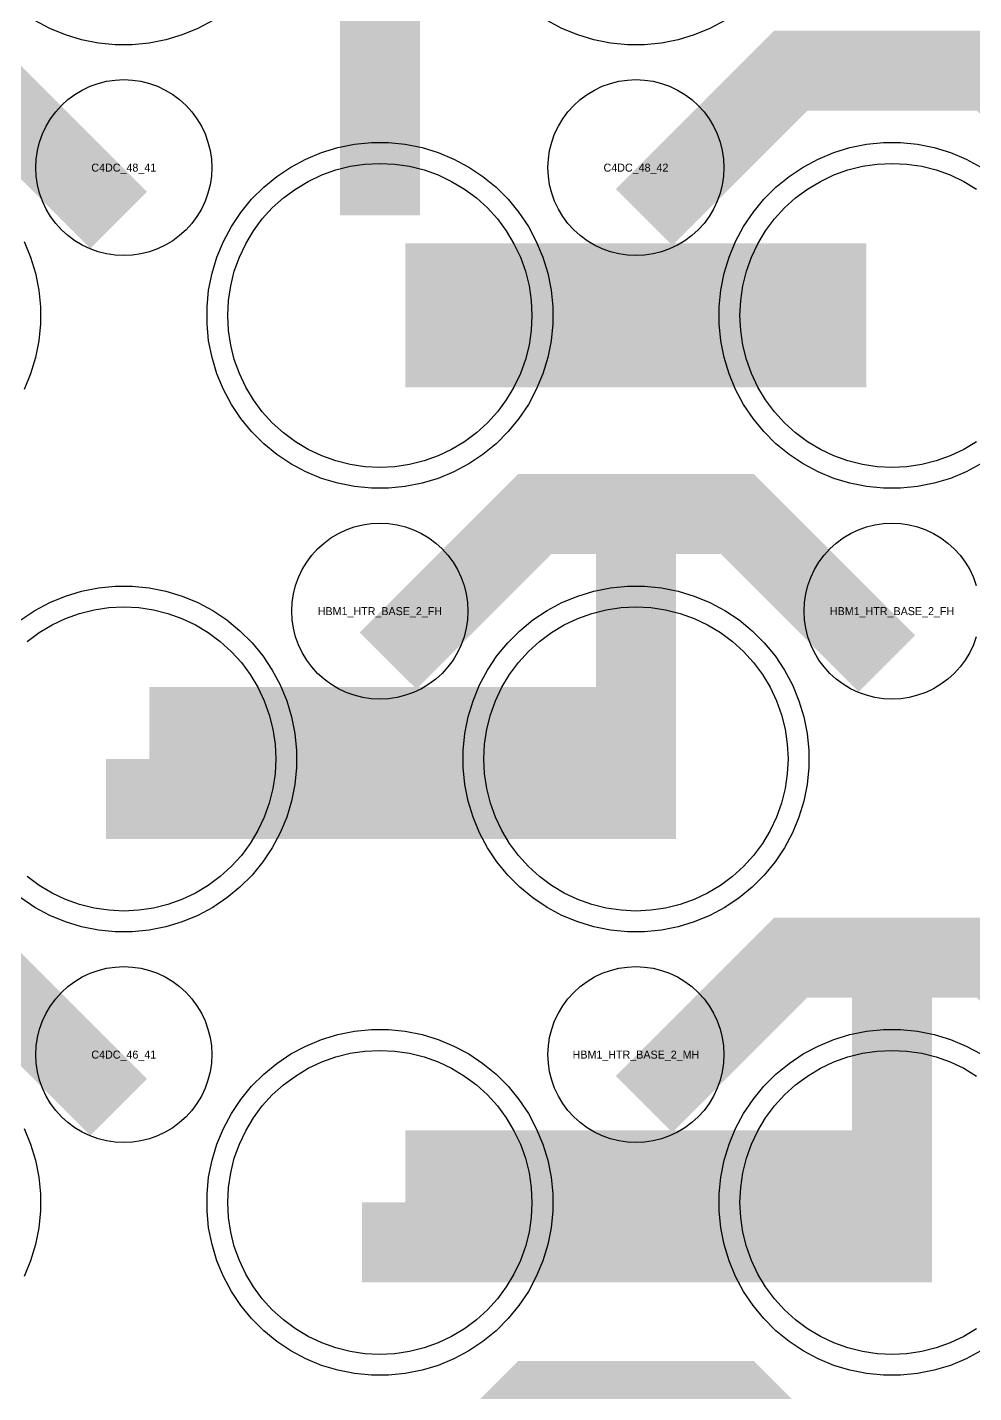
# Model space of a CAD drawing. Extents: x -11880 to 11880, y -14992 to 14992.
# Drawn here: x 1329.9 to 1625.5, y -8525.1 to -8098.5 of the extents above; entities that cross this region are included whole.
import ezdxf
from ezdxf.enums import TextEntityAlignment as Align

# ---------------------------------------------------------------- set-up
doc = ezdxf.new("R2010")
doc.units = 0
doc.header["$MEASUREMENT"] = 0
for name, color, linetype in [('GDS_775_DT_237', 138, 'CONTINUOUS'), ('RDL1_FS', 34, 'CONTINUOUS'), ('RDL_BS', 160, 'CONTINUOUS')]:
    doc.layers.add(name, color=color, linetype=linetype)

msp = doc.modelspace()

# ---------------------------------------------------------------- linework, layer by layer
at = {"layer": 'RDL1_FS', "color": 241, "true_color": 0xf7abae}
msp.add_lwpolyline([(1440, -8235.999), (1435.343, -8235.77), (1430.732, -8235.086), (1426.209, -8233.954), (1421.819, -8232.382), (1417.605, -8230.39), (1413.605, -8227.992), (1409.86, -8225.214), (1406.406, -8222.084), (1403.276, -8218.63), (1400.498, -8214.885), (1398.1, -8210.885), (1396.108, -8206.671), (1394.536, -8202.281), (1393.404, -8197.758), (1392.72, -8193.147), (1392.491, -8188.49), (1392.72, -8183.833), (1393.404, -8179.222), (1394.536, -8174.699), (1396.108, -8170.309), (1398.1, -8166.095), (1400.498, -8162.095), (1403.276, -8158.35), (1406.406, -8154.896), (1409.86, -8151.766), (1413.605, -8148.988), (1417.605, -8146.59), (1421.819, -8144.598), (1426.209, -8143.026), (1430.732, -8141.894), (1435.343, -8141.21), (1440, -8140.981), (1444.657, -8141.21), (1449.268, -8141.894), (1453.791, -8143.026), (1458.181, -8144.598), (1462.395, -8146.59), (1466.395, -8148.988), (1470.14, -8151.766), (1473.594, -8154.896), (1476.724, -8158.35), (1479.502, -8162.095), (1481.9, -8166.095), (1483.892, -8170.309), (1485.464, -8174.699), (1486.596, -8179.222), (1487.28, -8183.833), (1487.509, -8188.49), (1487.28, -8193.147), (1486.596, -8197.758), (1485.464, -8202.281), (1483.892, -8206.671), (1481.9, -8210.885), (1479.502, -8214.885), (1476.724, -8218.63), (1473.594, -8222.084), (1470.14, -8225.214), (1466.395, -8227.992), (1462.395, -8230.39), (1458.181, -8232.382), (1453.791, -8233.954), (1449.268, -8235.086), (1444.657, -8235.77)], close=True, dxfattribs=at)
msp.add_lwpolyline([(1626.395, -8227.992), (1622.395, -8230.39), (1618.181, -8232.382), (1613.791, -8233.954), (1609.268, -8235.086), (1604.657, -8235.77), (1600, -8235.999), (1595.343, -8235.77), (1590.732, -8235.086), (1586.209, -8233.954), (1581.819, -8232.382), (1577.605, -8230.39), (1573.605, -8227.992), (1569.86, -8225.214), (1566.406, -8222.084), (1563.276, -8218.63), (1560.498, -8214.885), (1558.1, -8210.885), (1556.108, -8206.671), (1554.536, -8202.281), (1553.404, -8197.758), (1552.72, -8193.147), (1552.491, -8188.49), (1552.72, -8183.833), (1553.404, -8179.222), (1554.536, -8174.699), (1556.108, -8170.309), (1558.1, -8166.095), (1560.498, -8162.095), (1563.276, -8158.35), (1566.406, -8154.896), (1569.86, -8151.766), (1573.605, -8148.988), (1577.605, -8146.59), (1581.819, -8144.598), (1586.209, -8143.026), (1590.732, -8141.894), (1595.343, -8141.21), (1600, -8140.981), (1604.657, -8141.21), (1609.268, -8141.894), (1613.791, -8143.026), (1618.181, -8144.598), (1622.395, -8146.59), (1626.395, -8148.988)], dxfattribs=at)
for points in [[(1448.002, -8188.49, 45, 45, 0), (1520.002, -8188.49, 45, 45, 0)], [(1520.002, -8188.49, 45, 45, 0), (1592.002, -8188.49, 45, 45, 0)]]:
    msp.add_lwpolyline(points, format="xyseb", dxfattribs=at)
at = {"layer": 'RDL1_FS'}
for points in [[(1329.86, -8290.331), (1333.605, -8287.553), (1337.605, -8285.155), (1341.819, -8283.163), (1346.209, -8281.591), (1350.732, -8280.459), (1355.343, -8279.775), (1360, -8279.546), (1364.657, -8279.775), (1369.268, -8280.459), (1373.791, -8281.591), (1378.181, -8283.163), (1382.395, -8285.155), (1386.395, -8287.553), (1390.14, -8290.331), (1393.594, -8293.461), (1396.724, -8296.915), (1399.502, -8300.66), (1401.9, -8304.66), (1403.892, -8308.874), (1405.464, -8313.264), (1406.596, -8317.787), (1407.28, -8322.398), (1407.509, -8327.055), (1407.28, -8331.712), (1406.596, -8336.323), (1405.464, -8340.846), (1403.892, -8345.236), (1401.9, -8349.45), (1399.502, -8353.45), (1396.724, -8357.195), (1393.594, -8360.649), (1390.14, -8363.779), (1386.395, -8366.557), (1382.395, -8368.955), (1378.181, -8370.947), (1373.791, -8372.519), (1369.268, -8373.651), (1364.657, -8374.335), (1360, -8374.564), (1355.343, -8374.335), (1350.732, -8373.651), (1346.209, -8372.519), (1341.819, -8370.947), (1337.605, -8368.955), (1333.605, -8366.557), (1329.86, -8363.779)], [(1626.395, -8505.117), (1622.395, -8507.515), (1618.181, -8509.507), (1613.791, -8511.079), (1609.268, -8512.211), (1604.657, -8512.895), (1600, -8513.124), (1595.343, -8512.895), (1590.732, -8512.211), (1586.209, -8511.079), (1581.819, -8509.507), (1577.605, -8507.515), (1573.605, -8505.117), (1569.86, -8502.339), (1566.406, -8499.209), (1563.276, -8495.755), (1560.498, -8492.01), (1558.1, -8488.01), (1556.108, -8483.796), (1554.536, -8479.406), (1553.404, -8474.883), (1552.72, -8470.272), (1552.491, -8465.615), (1552.72, -8460.958), (1553.404, -8456.347), (1554.536, -8451.824), (1556.108, -8447.434), (1558.1, -8443.22), (1560.498, -8439.22), (1563.276, -8435.475), (1566.406, -8432.021), (1569.86, -8428.891), (1573.605, -8426.113), (1577.605, -8423.715), (1581.819, -8421.723), (1586.209, -8420.151), (1590.732, -8419.019), (1595.343, -8418.335), (1600, -8418.106), (1604.657, -8418.335), (1609.268, -8419.019), (1613.791, -8420.151), (1618.181, -8421.723), (1622.395, -8423.715), (1626.395, -8426.113)]]:
    msp.add_lwpolyline(points, dxfattribs=at)
for points in [[(1520, -8374.564), (1515.343, -8374.335), (1510.732, -8373.651), (1506.209, -8372.519), (1501.819, -8370.947), (1497.605, -8368.955), (1493.605, -8366.557), (1489.86, -8363.779), (1486.406, -8360.649), (1483.276, -8357.195), (1480.498, -8353.45), (1478.1, -8349.45), (1476.108, -8345.236), (1474.536, -8340.846), (1473.404, -8336.323), (1472.72, -8331.712), (1472.491, -8327.055), (1472.72, -8322.398), (1473.404, -8317.787), (1474.536, -8313.264), (1476.108, -8308.874), (1478.1, -8304.66), (1480.498, -8300.66), (1483.276, -8296.915), (1486.406, -8293.461), (1489.86, -8290.331), (1493.605, -8287.553), (1497.605, -8285.155), (1501.819, -8283.163), (1506.209, -8281.591), (1510.732, -8280.459), (1515.343, -8279.775), (1520, -8279.546), (1524.657, -8279.775), (1529.268, -8280.459), (1533.791, -8281.591), (1538.181, -8283.163), (1542.395, -8285.155), (1546.395, -8287.553), (1550.14, -8290.331), (1553.594, -8293.461), (1556.724, -8296.915), (1559.502, -8300.66), (1561.9, -8304.66), (1563.892, -8308.874), (1565.464, -8313.264), (1566.596, -8317.787), (1567.28, -8322.398), (1567.509, -8327.055), (1567.28, -8331.712), (1566.596, -8336.323), (1565.464, -8340.846), (1563.892, -8345.236), (1561.9, -8349.45), (1559.502, -8353.45), (1556.724, -8357.195), (1553.594, -8360.649), (1550.14, -8363.779), (1546.395, -8366.557), (1542.395, -8368.955), (1538.181, -8370.947), (1533.791, -8372.519), (1529.268, -8373.651), (1524.657, -8374.335)], [(1440, -8513.124), (1435.343, -8512.895), (1430.732, -8512.211), (1426.209, -8511.079), (1421.819, -8509.507), (1417.605, -8507.515), (1413.605, -8505.117), (1409.86, -8502.339), (1406.406, -8499.209), (1403.276, -8495.755), (1400.498, -8492.01), (1398.1, -8488.01), (1396.108, -8483.796), (1394.536, -8479.406), (1393.404, -8474.883), (1392.72, -8470.272), (1392.491, -8465.615), (1392.72, -8460.958), (1393.404, -8456.347), (1394.536, -8451.824), (1396.108, -8447.434), (1398.1, -8443.22), (1400.498, -8439.22), (1403.276, -8435.475), (1406.406, -8432.021), (1409.86, -8428.891), (1413.605, -8426.113), (1417.605, -8423.715), (1421.819, -8421.723), (1426.209, -8420.151), (1430.732, -8419.019), (1435.343, -8418.335), (1440, -8418.106), (1444.657, -8418.335), (1449.268, -8419.019), (1453.791, -8420.151), (1458.181, -8421.723), (1462.395, -8423.715), (1466.395, -8426.113), (1470.14, -8428.891), (1473.594, -8432.021), (1476.724, -8435.475), (1479.502, -8439.22), (1481.9, -8443.22), (1483.892, -8447.434), (1485.464, -8451.824), (1486.596, -8456.347), (1487.28, -8460.958), (1487.509, -8465.615), (1487.28, -8470.272), (1486.596, -8474.883), (1485.464, -8479.406), (1483.892, -8483.796), (1481.9, -8488.01), (1479.502, -8492.01), (1476.724, -8495.755), (1473.594, -8499.209), (1470.14, -8502.339), (1466.395, -8505.117), (1462.395, -8507.515), (1458.181, -8509.507), (1453.791, -8511.079), (1449.268, -8512.211), (1444.657, -8512.895)]]:
    msp.add_lwpolyline(points, close=True, dxfattribs=at)
for points in [[(1368.002, -8327.055, 45, 45, 0), (1440.002, -8327.055, 45, 45, 0)], [(1440.002, -8327.055, 45, 45, 0), (1512.002, -8327.055, 45, 45, 0)], [(1448.002, -8465.615, 45, 45, 0), (1520.002, -8465.615, 45, 45, 0)], [(1520.002, -8465.615, 45, 45, 0), (1592.002, -8465.615, 45, 45, 0)]]:
    msp.add_lwpolyline(points, format="xyseb", dxfattribs=at)
at = {"layer": 'RDL_BS', "color": 241, "true_color": 0xf7abae}
for points in [[(1440, -8157.215, 25, 25, 0), (1440, -8050.438, 25, 25, 0)], [(1630.016, -8201.503, 25, 25, 0), (1739.281, -8201.503, 25, 25, 0)]]:
    msp.add_lwpolyline(points, format="xyseb", dxfattribs=at)
at = {"layer": 'RDL_BS'}
for points in [[(1440, -8080.907, 25, 25, 0), (1440, -8126.527, 25, 25, 0)], [(1358.401, -8158.703, 25, 25, 0), (1311.687, -8111.989, 25, 25, 0), (1281.929, -8111.989, 25, 25, 0)], [(1522.562, -8157.804, 25, 25, 0), (1568.377, -8111.989, 25, 25, 0), (1601.93, -8111.989, 25, 25, 0)], [(1678.401, -8158.703, 25, 25, 0), (1631.687, -8111.989, 25, 25, 0), (1601.929, -8111.989, 25, 25, 0)], [(1520, -8352.055, 25, 25, 0), (1520, -8238.054, 25, 25, 0)], [(1442.562, -8296.369, 25, 25, 0), (1488.377, -8250.554, 25, 25, 0), (1521.93, -8250.554, 25, 25, 0)], [(1598.401, -8297.268, 25, 25, 0), (1551.687, -8250.554, 25, 25, 0), (1521.929, -8250.554, 25, 25, 0)], [(1354.397, -8339.555, 25, 25, 0), (1532.5, -8339.555, 25, 25, 0)], [(1600, -8490.615, 25, 25, 0), (1600, -8376.614, 25, 25, 0)], [(1358.401, -8435.828, 25, 25, 0), (1311.687, -8389.114, 25, 25, 0), (1281.929, -8389.114, 25, 25, 0)], [(1522.562, -8434.929, 25, 25, 0), (1568.377, -8389.114, 25, 25, 0), (1601.93, -8389.114, 25, 25, 0)], [(1678.401, -8435.828, 25, 25, 0), (1631.687, -8389.114, 25, 25, 0), (1601.929, -8389.114, 25, 25, 0)], [(1434.397, -8478.115, 25, 25, 0), (1612.5, -8478.115, 25, 25, 0)], [(1520, -8629.18, 25, 25, 0), (1520, -8515.179, 25, 25, 0)], [(1442.562, -8573.494, 25, 25, 0), (1488.377, -8527.679, 25, 25, 0), (1521.93, -8527.679, 25, 25, 0)], [(1598.401, -8574.393, 25, 25, 0), (1551.687, -8527.679, 25, 25, 0), (1521.929, -8527.679, 25, 25, 0)]]:
    msp.add_lwpolyline(points, format="xyseb", dxfattribs=at)
at = {"layer": 'RDL_BS', "color": 241, "true_color": 0xf7abae}
for points in [[(1387.777, -8096.308), (1383.115, -8098.8), (1378.205, -8100.831), (1373.165, -8102.362), (1367.938, -8103.408), (1362.644, -8103.925), (1357.356, -8103.925), (1352.062, -8103.408), (1346.835, -8102.362), (1341.795, -8100.831), (1336.885, -8098.8), (1332.223, -8096.308)], [(1547.777, -8096.308), (1543.115, -8098.8), (1538.205, -8100.831), (1533.165, -8102.362), (1527.938, -8103.408), (1522.644, -8103.925), (1517.356, -8103.925), (1512.062, -8103.408), (1506.835, -8102.362), (1501.795, -8100.831), (1496.885, -8098.8), (1492.223, -8096.308)], [(1627.777, -8234.873), (1623.115, -8237.365), (1618.205, -8239.396), (1613.165, -8240.927), (1607.938, -8241.973), (1602.644, -8242.49), (1597.356, -8242.49), (1592.062, -8241.973), (1586.835, -8240.927), (1581.795, -8239.396), (1576.885, -8237.365), (1572.223, -8234.873), (1567.809, -8231.926), (1563.708, -8228.564), (1559.926, -8224.782), (1556.564, -8220.681), (1553.617, -8216.267), (1551.125, -8211.605), (1549.094, -8206.695), (1547.563, -8201.655), (1546.517, -8196.428), (1546, -8191.134), (1546, -8185.846), (1546.517, -8180.552), (1547.563, -8175.325), (1549.094, -8170.285), (1551.125, -8165.375), (1553.617, -8160.713), (1556.564, -8156.299), (1559.926, -8152.198), (1563.708, -8148.416), (1567.809, -8145.054), (1572.223, -8142.107), (1576.885, -8139.615), (1581.795, -8137.584), (1586.835, -8136.053), (1592.062, -8135.007), (1597.356, -8134.49), (1602.644, -8134.49), (1607.938, -8135.007), (1613.165, -8136.053), (1618.205, -8137.584), (1623.115, -8139.615), (1627.777, -8142.107)]]:
    msp.add_lwpolyline(points, dxfattribs=at)
at = {"layer": 'RDL_BS'}
for points in [[(1360, -8169.796), (1357.307, -8169.664), (1354.635, -8169.268), (1352.016, -8168.611), (1349.481, -8167.704), (1347.044, -8166.552), (1344.72, -8165.159), (1342.557, -8163.556), (1340.558, -8161.744), (1338.746, -8159.745), (1337.143, -8157.582), (1335.75, -8155.258), (1334.598, -8152.821), (1333.691, -8150.286), (1333.034, -8147.667), (1332.638, -8144.995), (1332.506, -8142.302), (1332.638, -8139.609), (1333.034, -8136.937), (1333.691, -8134.318), (1334.598, -8131.783), (1335.75, -8129.346), (1337.143, -8127.022), (1338.746, -8124.859), (1340.558, -8122.86), (1342.557, -8121.048), (1344.72, -8119.445), (1347.044, -8118.052), (1349.481, -8116.9), (1352.016, -8115.993), (1354.635, -8115.336), (1357.307, -8114.94), (1360, -8114.808), (1362.693, -8114.94), (1365.365, -8115.336), (1367.984, -8115.993), (1370.519, -8116.9), (1372.956, -8118.052), (1375.28, -8119.445), (1377.443, -8121.048), (1379.442, -8122.86), (1381.254, -8124.859), (1382.857, -8127.022), (1384.25, -8129.346), (1385.402, -8131.783), (1386.309, -8134.318), (1386.966, -8136.937), (1387.362, -8139.609), (1387.494, -8142.302), (1387.362, -8144.995), (1386.966, -8147.667), (1386.309, -8150.286), (1385.402, -8152.821), (1384.25, -8155.258), (1382.857, -8157.582), (1381.254, -8159.745), (1379.442, -8161.744), (1377.443, -8163.556), (1375.28, -8165.159), (1372.956, -8166.552), (1370.519, -8167.704), (1367.984, -8168.611), (1365.365, -8169.268), (1362.693, -8169.664)], [(1520, -8169.796), (1517.307, -8169.664), (1514.635, -8169.268), (1512.016, -8168.611), (1509.481, -8167.704), (1507.044, -8166.552), (1504.72, -8165.159), (1502.557, -8163.556), (1500.558, -8161.744), (1498.746, -8159.745), (1497.143, -8157.582), (1495.75, -8155.258), (1494.598, -8152.821), (1493.691, -8150.286), (1493.034, -8147.667), (1492.638, -8144.995), (1492.506, -8142.302), (1492.638, -8139.609), (1493.034, -8136.937), (1493.691, -8134.318), (1494.598, -8131.783), (1495.75, -8129.346), (1497.143, -8127.022), (1498.746, -8124.859), (1500.558, -8122.86), (1502.557, -8121.048), (1504.72, -8119.445), (1507.044, -8118.052), (1509.481, -8116.9), (1512.016, -8115.993), (1514.635, -8115.336), (1517.307, -8114.94), (1520, -8114.808), (1522.693, -8114.94), (1525.365, -8115.336), (1527.984, -8115.993), (1530.519, -8116.9), (1532.956, -8118.052), (1535.28, -8119.445), (1537.443, -8121.048), (1539.442, -8122.86), (1541.254, -8124.859), (1542.857, -8127.022), (1544.25, -8129.346), (1545.402, -8131.783), (1546.309, -8134.318), (1546.966, -8136.937), (1547.362, -8139.609), (1547.494, -8142.302), (1547.362, -8144.995), (1546.966, -8147.667), (1546.309, -8150.286), (1545.402, -8152.821), (1544.25, -8155.258), (1542.857, -8157.582), (1541.254, -8159.745), (1539.442, -8161.744), (1537.443, -8163.556), (1535.28, -8165.159), (1532.956, -8166.552), (1530.519, -8167.704), (1527.984, -8168.611), (1525.365, -8169.268), (1522.693, -8169.664)], [(1440, -8308.361), (1437.307, -8308.229), (1434.635, -8307.833), (1432.016, -8307.176), (1429.481, -8306.269), (1427.044, -8305.117), (1424.72, -8303.724), (1422.557, -8302.121), (1420.558, -8300.309), (1418.746, -8298.31), (1417.143, -8296.147), (1415.75, -8293.823), (1414.598, -8291.386), (1413.691, -8288.851), (1413.034, -8286.232), (1412.638, -8283.56), (1412.506, -8280.867), (1412.638, -8278.174), (1413.034, -8275.502), (1413.691, -8272.883), (1414.598, -8270.348), (1415.75, -8267.911), (1417.143, -8265.587), (1418.746, -8263.424), (1420.558, -8261.425), (1422.557, -8259.613), (1424.72, -8258.01), (1427.044, -8256.617), (1429.481, -8255.465), (1432.016, -8254.558), (1434.635, -8253.901), (1437.307, -8253.505), (1440, -8253.373), (1442.693, -8253.505), (1445.365, -8253.901), (1447.984, -8254.558), (1450.519, -8255.465), (1452.956, -8256.617), (1455.28, -8258.01), (1457.443, -8259.613), (1459.442, -8261.425), (1461.254, -8263.424), (1462.857, -8265.587), (1464.25, -8267.911), (1465.402, -8270.348), (1466.309, -8272.883), (1466.966, -8275.502), (1467.362, -8278.174), (1467.494, -8280.867), (1467.362, -8283.56), (1466.966, -8286.232), (1466.309, -8288.851), (1465.402, -8291.386), (1464.25, -8293.823), (1462.857, -8296.147), (1461.254, -8298.31), (1459.442, -8300.309), (1457.443, -8302.121), (1455.28, -8303.724), (1452.956, -8305.117), (1450.519, -8306.269), (1447.984, -8307.176), (1445.365, -8307.833), (1442.693, -8308.229)], [(1517.356, -8381.055), (1512.062, -8380.538), (1506.835, -8379.492), (1501.795, -8377.961), (1496.885, -8375.93), (1492.223, -8373.438), (1487.809, -8370.491), (1483.708, -8367.129), (1479.926, -8363.347), (1476.564, -8359.246), (1473.617, -8354.832), (1471.125, -8350.17), (1469.094, -8345.26), (1467.563, -8340.22), (1466.517, -8334.993), (1466, -8329.699), (1466, -8324.411), (1466.517, -8319.117), (1467.563, -8313.89), (1469.094, -8308.85), (1471.125, -8303.94), (1473.617, -8299.278), (1476.564, -8294.864), (1479.926, -8290.763), (1483.708, -8286.981), (1487.809, -8283.619), (1492.223, -8280.672), (1496.885, -8278.18), (1501.795, -8276.149), (1506.835, -8274.618), (1512.062, -8273.572), (1517.356, -8273.055), (1522.644, -8273.055), (1527.938, -8273.572), (1533.165, -8274.618), (1538.205, -8276.149), (1543.115, -8278.18), (1547.777, -8280.672), (1552.191, -8283.619), (1556.292, -8286.981), (1560.074, -8290.763), (1563.436, -8294.864), (1566.383, -8299.278), (1568.875, -8303.94), (1570.906, -8308.85), (1572.437, -8313.89), (1573.483, -8319.117), (1574, -8324.411), (1574, -8329.699), (1573.483, -8334.993), (1572.437, -8340.22), (1570.906, -8345.26), (1568.875, -8350.17), (1566.383, -8354.832), (1563.436, -8359.246), (1560.074, -8363.347), (1556.292, -8367.129), (1552.191, -8370.491), (1547.777, -8373.438), (1543.115, -8375.93), (1538.205, -8377.961), (1533.165, -8379.492), (1527.938, -8380.538), (1522.644, -8381.055)], [(1360, -8446.921), (1357.307, -8446.789), (1354.635, -8446.393), (1352.016, -8445.736), (1349.481, -8444.829), (1347.044, -8443.677), (1344.72, -8442.284), (1342.557, -8440.681), (1340.558, -8438.869), (1338.746, -8436.87), (1337.143, -8434.707), (1335.75, -8432.383), (1334.598, -8429.946), (1333.691, -8427.411), (1333.034, -8424.792), (1332.638, -8422.12), (1332.506, -8419.427), (1332.638, -8416.734), (1333.034, -8414.062), (1333.691, -8411.443), (1334.598, -8408.908), (1335.75, -8406.471), (1337.143, -8404.147), (1338.746, -8401.984), (1340.558, -8399.985), (1342.557, -8398.173), (1344.72, -8396.57), (1347.044, -8395.177), (1349.481, -8394.025), (1352.016, -8393.118), (1354.635, -8392.461), (1357.307, -8392.065), (1360, -8391.933), (1362.693, -8392.065), (1365.365, -8392.461), (1367.984, -8393.118), (1370.519, -8394.025), (1372.956, -8395.177), (1375.28, -8396.57), (1377.443, -8398.173), (1379.442, -8399.985), (1381.254, -8401.984), (1382.857, -8404.147), (1384.25, -8406.471), (1385.402, -8408.908), (1386.309, -8411.443), (1386.966, -8414.062), (1387.362, -8416.734), (1387.494, -8419.427), (1387.362, -8422.12), (1386.966, -8424.792), (1386.309, -8427.411), (1385.402, -8429.946), (1384.25, -8432.383), (1382.857, -8434.707), (1381.254, -8436.87), (1379.442, -8438.869), (1377.443, -8440.681), (1375.28, -8442.284), (1372.956, -8443.677), (1370.519, -8444.829), (1367.984, -8445.736), (1365.365, -8446.393), (1362.693, -8446.789)], [(1520, -8446.921), (1517.307, -8446.789), (1514.635, -8446.393), (1512.016, -8445.736), (1509.481, -8444.829), (1507.044, -8443.677), (1504.72, -8442.284), (1502.557, -8440.681), (1500.558, -8438.869), (1498.746, -8436.87), (1497.143, -8434.707), (1495.75, -8432.383), (1494.598, -8429.946), (1493.691, -8427.411), (1493.034, -8424.792), (1492.638, -8422.12), (1492.506, -8419.427), (1492.638, -8416.734), (1493.034, -8414.062), (1493.691, -8411.443), (1494.598, -8408.908), (1495.75, -8406.471), (1497.143, -8404.147), (1498.746, -8401.984), (1500.558, -8399.985), (1502.557, -8398.173), (1504.72, -8396.57), (1507.044, -8395.177), (1509.481, -8394.025), (1512.016, -8393.118), (1514.635, -8392.461), (1517.307, -8392.065), (1520, -8391.933), (1522.693, -8392.065), (1525.365, -8392.461), (1527.984, -8393.118), (1530.519, -8394.025), (1532.956, -8395.177), (1535.28, -8396.57), (1537.443, -8398.173), (1539.442, -8399.985), (1541.254, -8401.984), (1542.857, -8404.147), (1544.25, -8406.471), (1545.402, -8408.908), (1546.309, -8411.443), (1546.966, -8414.062), (1547.362, -8416.734), (1547.494, -8419.427), (1547.362, -8422.12), (1546.966, -8424.792), (1546.309, -8427.411), (1545.402, -8429.946), (1544.25, -8432.383), (1542.857, -8434.707), (1541.254, -8436.87), (1539.442, -8438.869), (1537.443, -8440.681), (1535.28, -8442.284), (1532.956, -8443.677), (1530.519, -8444.829), (1527.984, -8445.736), (1525.365, -8446.393), (1522.693, -8446.789)], [(1437.356, -8519.615), (1432.062, -8519.098), (1426.835, -8518.052), (1421.795, -8516.521), (1416.885, -8514.49), (1412.223, -8511.998), (1407.809, -8509.051), (1403.708, -8505.689), (1399.926, -8501.907), (1396.564, -8497.806), (1393.617, -8493.392), (1391.125, -8488.73), (1389.094, -8483.82), (1387.563, -8478.78), (1386.517, -8473.553), (1386, -8468.259), (1386, -8462.971), (1386.517, -8457.677), (1387.563, -8452.45), (1389.094, -8447.41), (1391.125, -8442.5), (1393.617, -8437.838), (1396.564, -8433.424), (1399.926, -8429.323), (1403.708, -8425.541), (1407.809, -8422.179), (1412.223, -8419.232), (1416.885, -8416.74), (1421.795, -8414.709), (1426.835, -8413.178), (1432.062, -8412.132), (1437.356, -8411.615), (1442.644, -8411.615), (1447.938, -8412.132), (1453.165, -8413.178), (1458.205, -8414.709), (1463.115, -8416.74), (1467.777, -8419.232), (1472.191, -8422.179), (1476.292, -8425.541), (1480.074, -8429.323), (1483.436, -8433.424), (1486.383, -8437.838), (1488.875, -8442.5), (1490.906, -8447.41), (1492.437, -8452.45), (1493.483, -8457.677), (1494, -8462.971), (1494, -8468.259), (1493.483, -8473.553), (1492.437, -8478.78), (1490.906, -8483.82), (1488.875, -8488.73), (1486.383, -8493.392), (1483.436, -8497.806), (1480.074, -8501.907), (1476.292, -8505.689), (1472.191, -8509.051), (1467.777, -8511.998), (1463.115, -8514.49), (1458.205, -8516.521), (1453.165, -8518.052), (1447.938, -8519.098), (1442.644, -8519.615)]]:
    msp.add_lwpolyline(points, close=True, dxfattribs=at)
at = {"layer": 'RDL_BS', "color": 241, "true_color": 0xf7abae}
msp.add_lwpolyline([(1437.356, -8242.49), (1432.062, -8241.973), (1426.835, -8240.927), (1421.795, -8239.396), (1416.885, -8237.365), (1412.223, -8234.873), (1407.809, -8231.926), (1403.708, -8228.564), (1399.926, -8224.782), (1396.564, -8220.681), (1393.617, -8216.267), (1391.125, -8211.605), (1389.094, -8206.695), (1387.563, -8201.655), (1386.517, -8196.428), (1386, -8191.134), (1386, -8185.846), (1386.517, -8180.552), (1387.563, -8175.325), (1389.094, -8170.285), (1391.125, -8165.375), (1393.617, -8160.713), (1396.564, -8156.299), (1399.926, -8152.198), (1403.708, -8148.416), (1407.809, -8145.054), (1412.223, -8142.107), (1416.885, -8139.615), (1421.795, -8137.584), (1426.835, -8136.053), (1432.062, -8135.007), (1437.356, -8134.49), (1442.644, -8134.49), (1447.938, -8135.007), (1453.165, -8136.053), (1458.205, -8137.584), (1463.115, -8139.615), (1467.777, -8142.107), (1472.191, -8145.054), (1476.292, -8148.416), (1480.074, -8152.198), (1483.436, -8156.299), (1486.383, -8160.713), (1488.875, -8165.375), (1490.906, -8170.285), (1492.437, -8175.325), (1493.483, -8180.552), (1494, -8185.846), (1494, -8191.134), (1493.483, -8196.428), (1492.437, -8201.655), (1490.906, -8206.695), (1488.875, -8211.605), (1486.383, -8216.267), (1483.436, -8220.681), (1480.074, -8224.782), (1476.292, -8228.564), (1472.191, -8231.926), (1467.777, -8234.873), (1463.115, -8237.365), (1458.205, -8239.396), (1453.165, -8240.927), (1447.938, -8241.973), (1442.644, -8242.49)], close=True, dxfattribs=at)
at = {"layer": 'RDL_BS'}
for points in [[(1328.875, -8165.375), (1330.906, -8170.285), (1332.437, -8175.325), (1333.483, -8180.552), (1334, -8185.846), (1334, -8191.134), (1333.483, -8196.428), (1332.437, -8201.655), (1330.906, -8206.695), (1328.875, -8211.605)], [(1626.309, -8288.851), (1625.402, -8291.386), (1624.25, -8293.823), (1622.857, -8296.147), (1621.254, -8298.31), (1619.442, -8300.309), (1617.443, -8302.121), (1615.28, -8303.724), (1612.956, -8305.117), (1610.519, -8306.269), (1607.984, -8307.176), (1605.365, -8307.833), (1602.693, -8308.229), (1600, -8308.361), (1597.307, -8308.229), (1594.635, -8307.833), (1592.016, -8307.176), (1589.481, -8306.269), (1587.044, -8305.117), (1584.72, -8303.724), (1582.557, -8302.121), (1580.558, -8300.309), (1578.746, -8298.31), (1577.143, -8296.147), (1575.75, -8293.823), (1574.598, -8291.386), (1573.691, -8288.851), (1573.034, -8286.232), (1572.638, -8283.56), (1572.506, -8280.867), (1572.638, -8278.174), (1573.034, -8275.502), (1573.691, -8272.883), (1574.598, -8270.348), (1575.75, -8267.911), (1577.143, -8265.587), (1578.746, -8263.424), (1580.558, -8261.425), (1582.557, -8259.613), (1584.72, -8258.01), (1587.044, -8256.617), (1589.481, -8255.465), (1592.016, -8254.558), (1594.635, -8253.901), (1597.307, -8253.505), (1600, -8253.373), (1602.693, -8253.505), (1605.365, -8253.901), (1607.984, -8254.558), (1610.519, -8255.465), (1612.956, -8256.617), (1615.28, -8258.01), (1617.443, -8259.613), (1619.442, -8261.425), (1621.254, -8263.424), (1622.857, -8265.587), (1624.25, -8267.911), (1625.402, -8270.348), (1626.309, -8272.883)], [(1327.809, -8283.619), (1332.223, -8280.672), (1336.885, -8278.18), (1341.795, -8276.149), (1346.835, -8274.618), (1352.062, -8273.572), (1357.356, -8273.055), (1362.644, -8273.055), (1367.938, -8273.572), (1373.165, -8274.618), (1378.205, -8276.149), (1383.115, -8278.18), (1387.777, -8280.672), (1392.191, -8283.619), (1396.292, -8286.981), (1400.074, -8290.763), (1403.436, -8294.864), (1406.383, -8299.278), (1408.875, -8303.94), (1410.906, -8308.85), (1412.437, -8313.89), (1413.483, -8319.117), (1414, -8324.411), (1414, -8329.699), (1413.483, -8334.993), (1412.437, -8340.22), (1410.906, -8345.26), (1408.875, -8350.17), (1406.383, -8354.832), (1403.436, -8359.246), (1400.074, -8363.347), (1396.292, -8367.129), (1392.191, -8370.491), (1387.777, -8373.438), (1383.115, -8375.93), (1378.205, -8377.961), (1373.165, -8379.492), (1367.938, -8380.538), (1362.644, -8381.055), (1357.356, -8381.055), (1352.062, -8380.538), (1346.835, -8379.492), (1341.795, -8377.961), (1336.885, -8375.93), (1332.223, -8373.438), (1327.809, -8370.491)], [(1627.777, -8511.998), (1623.115, -8514.49), (1618.205, -8516.521), (1613.165, -8518.052), (1607.938, -8519.098), (1602.644, -8519.615), (1597.356, -8519.615), (1592.062, -8519.098), (1586.835, -8518.052), (1581.795, -8516.521), (1576.885, -8514.49), (1572.223, -8511.998), (1567.809, -8509.051), (1563.708, -8505.689), (1559.926, -8501.907), (1556.564, -8497.806), (1553.617, -8493.392), (1551.125, -8488.73), (1549.094, -8483.82), (1547.563, -8478.78), (1546.517, -8473.553), (1546, -8468.259), (1546, -8462.971), (1546.517, -8457.677), (1547.563, -8452.45), (1549.094, -8447.41), (1551.125, -8442.5), (1553.617, -8437.838), (1556.564, -8433.424), (1559.926, -8429.323), (1563.708, -8425.541), (1567.809, -8422.179), (1572.223, -8419.232), (1576.885, -8416.74), (1581.795, -8414.709), (1586.835, -8413.178), (1592.062, -8412.132), (1597.356, -8411.615), (1602.644, -8411.615), (1607.938, -8412.132), (1613.165, -8413.178), (1618.205, -8414.709), (1623.115, -8416.74), (1627.777, -8419.232)], [(1328.875, -8442.5), (1330.906, -8447.41), (1332.437, -8452.45), (1333.483, -8457.677), (1334, -8462.971), (1334, -8468.259), (1333.483, -8473.553), (1332.437, -8478.78), (1330.906, -8483.82), (1328.875, -8488.73)]]:
    msp.add_lwpolyline(points, dxfattribs=at)

# ---------------------------------------------------------------- texts
at = {"layer": 'GDS_775_DT_237'}
for s, p in [('C4DC_48_41', (1360, -8142.302)), ('C4DC_48_41', (1360, -8142.302)), ('C4DC_48_42', (1520, -8142.302)), ('C4DC_48_42', (1520, -8142.302)), ('HBM1_HTR_BASE_2_FH', (1440, -8280.867)), ('HBM1_HTR_BASE_2_FH', (1440, -8280.867)), ('HBM1_HTR_BASE_2_FH', (1600, -8280.867)), ('HBM1_HTR_BASE_2_FH', (1600, -8280.867)), ('C4DC_46_41', (1360, -8419.427)), ('C4DC_46_41', (1360, -8419.427)), ('HBM1_HTR_BASE_2_MH', (1520, -8419.427)), ('HBM1_HTR_BASE_2_MH', (1520, -8419.427))]:
    msp.add_text(s, height=2.5, dxfattribs=at).set_placement(p, align=Align.MIDDLE_CENTER)

doc.saveas('drawing.dxf')
